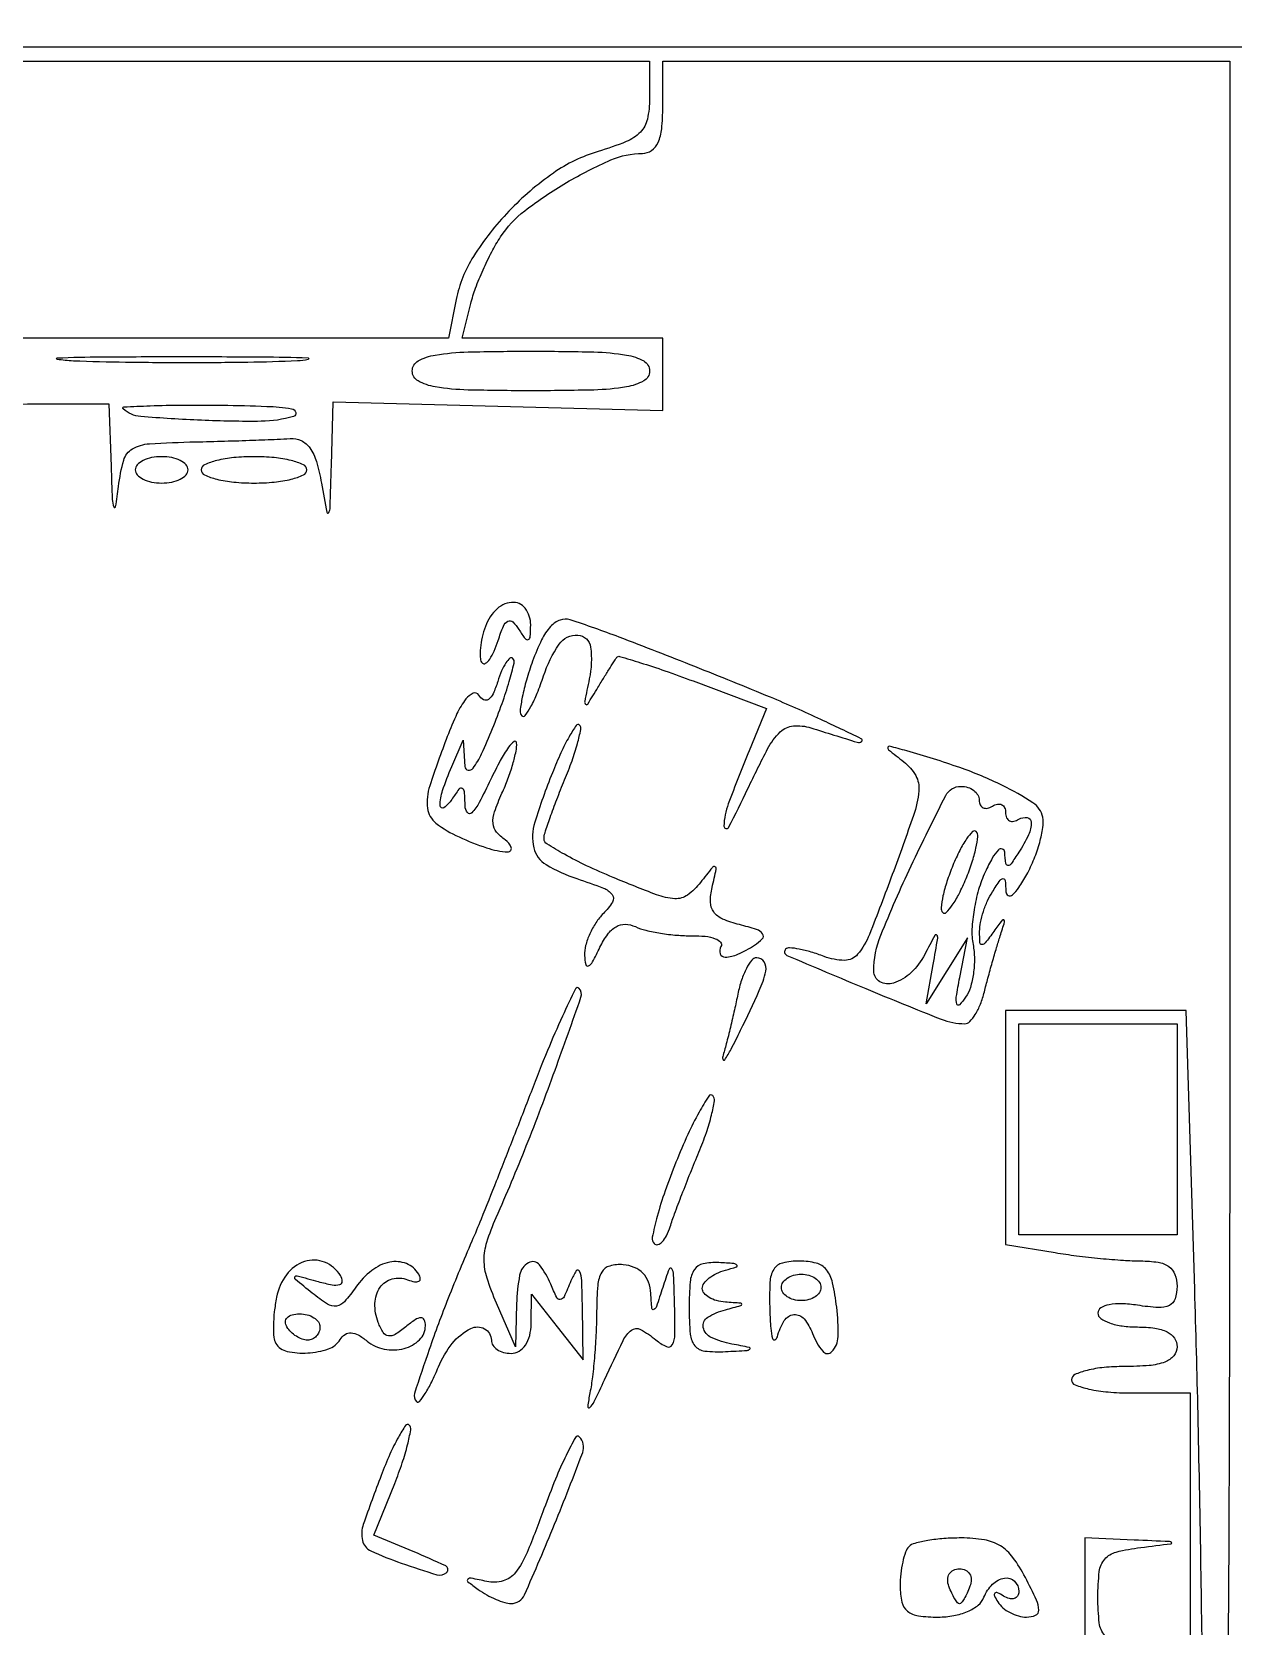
# Model space of a CAD drawing. Extents: x 23 to 255, y 40 to 184.
# Drawn here: x 177.08 to 184.79, y 165.5 to 175.73 of the extents above; entities that cross this region are included whole.
import ezdxf

# ---------------------------------------------------------------- set-up
doc = ezdxf.new("R2010")
doc.units = 0
doc.header["$MEASUREMENT"] = 0

msp = doc.modelspace()

# ---------------------------------------------------------------- linework, layer by layer
for points in [[(207.919475, 175.632891, 0.000007), (191.762556, 175.634099, 0.00002), (173.0434, 175.634494, 0.000013), (151.49745, 175.633531), (95.9364, 175.6296)], [(138.5325, 175.545), (181.044, 175.545), (181.044, 175.304591, -0.053659), (181.029795, 175.172608, -0.140335), (180.985057, 175.089391, -0.104592), (180.893699, 175.02819, -0.022684), (180.713446, 174.965146, 0.07979), (180.42662, 174.826473, 0.049323), (180.141537, 174.582353, 0.049802), (179.91423, 174.292212, 0.092171), (179.803224, 174.015268), (179.75385, 173.7684), (175.999725, 173.7684)], [(176.877625, 173.339764, -0.01212), (177.1101, 173.3454), (177.5754, 173.3454), (177.588939, 172.94355, 0.002289), (177.596984, 172.733367, 0.079275), (177.606837, 172.685023, 0.771397), (177.618379, 172.686211, 0.007658), (177.636599, 172.81665, -0.037023), (177.670176, 172.98446, -0.196285), (177.726398, 173.057031, -0.116164), (177.834706, 173.089674, -0.009613), (178.13066, 173.102175, 0.001407), (178.317605, 173.107, 0.001539), (178.498982, 173.11275, 0.001438), (178.654118, 173.118593, 0.007696), (178.73865, 173.123325, -0.130867), (178.809299, 173.109815, -0.12812), (178.864537, 173.062904, -0.081572), (178.906708, 172.975404, -0.02787), (178.939013, 172.8378, 0.002749), (178.973254, 172.650025, 0.699949), (178.985112, 172.648068, 0.120947), (178.994574, 172.681961, 0.001067), (179.002463, 172.95045), (179.0136, 173.359199), (180.071218, 173.33115), (181.128836, 173.3031), (181.128718, 173.53575), (181.1286, 173.7684), (180.484929, 173.7684), (179.841257, 173.7684), (179.896552, 173.988712, -0.027996), (179.927492, 174.088068, -0.015642), (179.975554, 174.205278, -0.015567), (180.031724, 174.321098, -0.024343), (180.087846, 174.416585, -0.083813), (180.243499, 174.584583, -0.031021), (180.511659, 174.765793, -0.030403), (180.795706, 174.9106, -0.10303), (180.99833, 174.9528, 0.156045), (181.057121, 174.971606, 0.135098), (181.098145, 175.022023, 0.078624), (181.121674, 175.111356, 0.02516), (181.1286, 175.2489), (181.1286, 175.545), (182.9475, 175.545), (184.7664, 175.545), (184.7664, 169.1577, -0.000879), (184.761479, 166.358436, -0.002432), (184.74497, 164.388375, -0.000332)], [(184.593245, 165.044341, 0.001434), (184.580822, 165.943461, 0.001426), (184.562815, 166.865215, 0.002187), (184.541447, 167.663559), (184.485693, 169.4538), (183.906947, 169.4538), (183.3282, 169.4538), (183.3282, 168.703469), (183.3282, 167.953139), (183.64545, 167.9007, 0.009644), (183.783926, 167.880547, 0.007121), (183.937849, 167.863392, 0.007202), (184.083821, 167.851345, 0.015987), (184.19535, 167.847331, -0.037195), (184.306723, 167.838586, -0.11493), (184.376321, 167.810661, -0.15448), (184.41466, 167.760628, -0.087043), (184.428, 167.68458, -0.07612), (184.415708, 167.604306, -0.207762), (184.378906, 167.5618, -0.128299), (184.308138, 167.54802, -0.023359), (184.1742, 167.56276, 0.029917), (184.073049, 167.572551, 0.05756), (183.991973, 167.566189, 0.087464), (183.938838, 167.545716, 0.262953), (183.9204, 167.51308, 0.245981), (183.938423, 167.478661, 0.066691), (183.994954, 167.449743, 0.0514), (184.076984, 167.429935, 0.033571), (184.1742, 167.4234, -0.033607), (184.286048, 167.415874, -0.082504), (184.36455, 167.391675, -0.12651), (184.410903, 167.351402, -0.152103), (184.428, 167.2965, -0.176579), (184.40688, 167.238562, -0.128937), (184.35045, 167.198681, -0.069535), (184.24934, 167.176079, -0.020272), (184.0896, 167.1696, 0.023598), (183.959913, 167.163476, 0.037669), (183.850605, 167.144749, 0.04382), (183.772439, 167.117751, 0.295869), (183.7512, 167.085, 0.31052), (183.773791, 167.052132, 0.036969), (183.863031, 167.025251, 0.033738), (183.985986, 167.006515, 0.020945), (184.1319, 167.0004), (184.5126, 167.0004), (184.5126, 164.8854)]]:
    msp.add_lwpolyline(points, format="xyb")
for points in [[(181.044, 173.5569, -0.273642), (181.006125, 173.492877, -0.084509), (180.89595, 173.454675, -0.035355), (180.686186, 173.4348, -0.005946), (180.2826, 173.43, -0.005946), (179.879014, 173.4348, -0.035355), (179.66925, 173.454675, -0.084509), (179.559075, 173.492877, -0.273642), (179.5212, 173.5569, -0.273642), (179.559075, 173.620923, -0.084509), (179.66925, 173.659125, -0.035355), (179.879014, 173.679, -0.005946), (180.2826, 173.6838, -0.005946), (180.686186, 173.679, -0.035355), (180.89595, 173.659125, -0.084509), (181.006125, 173.620923, -0.273642)], [(178.785104, 173.620926, -0.006561), (178.465798, 173.612034, -0.003649), (178.076442, 173.609145, -0.003639), (177.682278, 173.611965, -0.005878), (177.346904, 173.620749, -0.030672), (177.243061, 173.631091, -0.903981), (177.24364, 173.640758, -0.008594), (177.525309, 173.647455, -0.001615), (178.0407, 173.649183, -0.001661), (178.556839, 173.647532, -0.007856), (178.852626, 173.640956, -0.862966), (178.853695, 173.631177, -0.053751)], [(178.7598, 173.265282, -0.070374), (178.55209, 173.233871, -0.013381), (178.168716, 173.240463, -0.009065), (177.779298, 173.264669, -0.165959), (177.66705, 173.313339, -0.666213), (177.671555, 173.325969, -0.003892), (177.838894, 173.333505, -0.008021), (178.047107, 173.337915, -0.004432), (178.30155, 173.336967, -0.005941), (178.587843, 173.329959, -0.029714), (178.747566, 173.314616, -0.293272), (178.774023, 173.291143, -0.409514)], [(177.7446, 172.9224, 0.191087), (177.757415, 172.890093, 0.088204), (177.794303, 172.862651, 0.068025), (177.849046, 172.844034, 0.048028), (177.9138, 172.8378, 0.048028), (177.978554, 172.844034, 0.068025), (178.033298, 172.862651, 0.088204), (178.070185, 172.890093, 0.191087), (178.083, 172.9224, 0.191087), (178.070185, 172.954707, 0.088204), (178.033298, 172.982149, 0.068025), (177.978554, 173.000766, 0.048028), (177.9138, 173.007, 0.048028), (177.849046, 173.000766, 0.068025), (177.794303, 172.982149, 0.088204), (177.757415, 172.954707, 0.191087)], [(178.1676, 172.9224, 0.295869), (178.188839, 172.889649, 0.04382), (178.267005, 172.862651, 0.037669), (178.376313, 172.843924, 0.023598), (178.506, 172.8378, 0.023598), (178.635687, 172.843924, 0.037669), (178.744995, 172.862651, 0.04382), (178.823161, 172.889649, 0.295869), (178.8444, 172.9224, 0.295869), (178.823161, 172.955151, 0.04382), (178.744995, 172.982149, 0.037669), (178.635687, 173.000876, 0.023598), (178.506, 173.007, 0.023598), (178.376313, 173.000876, 0.037669), (178.267005, 172.982149, 0.04382), (178.188839, 172.955151, 0.295869)], [(179.984476, 171.900825, 0.02682), (179.966243, 171.830502, 0.034647), (179.957546, 171.764399, 0.03711), (179.958228, 171.710464, 0.17644), (179.971051, 171.682949, 0.365966), (179.99175, 171.681212, 0.085217), (180.018337, 171.707933, 0.050643), (180.046869, 171.758747, 0.025783), (180.072624, 171.827403, -0.020356), (180.106063, 171.919569, -0.17671), (180.134957, 171.951305, -0.326512), (180.166196, 171.946624, -0.056625), (180.205953, 171.897228, 0.018069), (180.245528, 171.83947, 0.3441), (180.265268, 171.833983, 0.28534), (180.27841, 171.852267, 0.014638), (180.281305, 171.92835, 0.168007), (180.2457, 172.034313, 0.256994), (180.158928, 172.072092, 0.183894), (180.054719, 172.020955, 0.111344)], [(180.29362, 171.69432, 0.015239), (180.254059, 171.573526, 0.022358), (180.227349, 171.464998, 0.018969), (180.213234, 171.376788, 0.23049), (180.224102, 171.345298, 0.456849), (180.246129, 171.346879, 0.035447), (180.282317, 171.403189, 0.029548), (180.323216, 171.489783, 0.01585), (180.363814, 171.60084, -0.068767), (180.463131, 171.803284, -0.267208), (180.583816, 171.862353, -0.359021), (180.665738, 171.785046, -0.083224), (180.657358, 171.58113, 0.002425), (180.627822, 171.437116, 0.252585), (180.633556, 171.418406, 0.479949), (180.647161, 171.419996, 0.003791), (180.712737, 171.5265, -0.001638), (180.753328, 171.593067, -0.002201), (180.790561, 171.653084, -0.001509), (180.822163, 171.70319, -0.023415), (180.833852, 171.719825, -0.309254), (180.851887, 171.725634, -0.003211), (180.985265, 171.685153, -0.0088), (181.141322, 171.633664, -0.005434), (181.323045, 171.567915), (181.793541, 171.39188), (181.682705, 171.12079, 0.007387), (181.54912, 170.779762, 0.082101), (181.520925, 170.636811, 0.792043), (181.550488, 170.628885, 0.013817), (181.675175, 170.877184, -0.010938), (181.801578, 171.132555, -0.080224), (181.88289, 171.241401, -0.172158), (181.966532, 171.27957, -0.097979), (182.078357, 171.267424, 0.001155), (182.375959, 171.174967, 0.249001), (182.404407, 171.180414, 0.5526), (182.402395, 171.197655, 0.001472), (182.1438, 171.320047, 0.011479), (181.820105, 171.463111, 0.003703), (181.334196, 171.660462, 0.003628), (180.848588, 171.849445, 0.012946), (180.534037, 171.960003, 0.169143), (180.469537, 171.958518, 0.119856), (180.409142, 171.917491, 0.071796), (180.351253, 171.831437, 0.025468)], [(180.069576, 171.563997, -0.028533), (180.039811, 171.48596, -0.133565), (180.009601, 171.449131, -0.294002), (179.97905, 171.447714, -0.123545), (179.948226, 171.477686, 0.372424), (179.911922, 171.489083, 0.128951), (179.865142, 171.452377, 0.053063), (179.808371, 171.358305, 0.018037), (179.745975, 171.211085, 0.011772), (179.633776, 170.895177, 0.108965), (179.619288, 170.751722, 0.201747), (179.673078, 170.656582, 0.057701), (179.821281, 170.56718, 0.02633), (179.997943, 170.497665, 0.065226), (180.134222, 170.471179, 0.523642), (180.156202, 170.499053, 0.179296), (180.11821, 170.548837, -0.079438), (180.061517, 170.598828, -0.155978), (180.039431, 170.654104, -0.101809), (180.049344, 170.728622, -0.023093), (180.09706, 170.847622, 0.017837), (180.135194, 170.939905, 0.018248), (180.166337, 171.033979, 0.018339), (180.187325, 171.117381, 0.069373), (180.191152, 171.170931, 0.590267), (180.174205, 171.17885, 0.081922), (180.139276, 171.1434, 0.030754), (180.086246, 171.057491, 0.012389), (180.02417, 170.9343, -0.011102), (179.951371, 170.788897, -0.070699), (179.903019, 170.72224, -0.451984), (179.875595, 170.723528, -0.164998), (179.860523, 170.7651, 0.011839), (179.85643, 170.857132, 0.26692), (179.842192, 170.878407, 0.361945), (179.820785, 170.873276, 0.016821), (179.775, 170.8074, -0.095694), (179.724843, 170.755106, -0.608383), (179.700045, 170.767943, -0.081911), (179.716132, 170.865482, -0.019739), (179.775, 171.0189), (179.847708, 171.1881), (179.858267, 171.0189, 0.348031), (179.879374, 170.995417, 0.284478), (179.911652, 171.008517, 0.04926), (179.966142, 171.100981, 0.012168), (180.036375, 171.262688, 0.010263), (180.097874, 171.423684, 0.015855), (180.14368, 171.565388, 0.010206), (180.174937, 171.682633, 0.262149), (180.166386, 171.713214, 0.393916), (180.147663, 171.713867, 0.07003), (180.122464, 171.684866, 0.044268), (180.094992, 171.632992, 0.022814)], [(180.42009, 170.978398, 0.019269), (180.307141, 170.661193, 0.133956), (180.301067, 170.498065, 0.204243), (180.380048, 170.390206, 0.05431), (180.57831, 170.299929, -0.012063), (180.747763, 170.239434, -0.140176), (180.803434, 170.197501, -0.309737), (180.805656, 170.149205, -0.057722), (180.74751, 170.075825, 0.050799), (180.699516, 170.016943, 0.039939), (180.659844, 169.944762, 0.041175), (180.633676, 169.87088, 0.074738), (180.626726, 169.807307, 0.041749), (180.63406, 169.748339, 0.497187), (180.651921, 169.739913, 0.150147), (180.678533, 169.766242, 0.010959), (180.725812, 169.859142, -0.043461), (180.775711, 169.943202, -0.105116), (180.828852, 169.991603, -0.138207), (180.887332, 170.006823, -0.102603), (180.952736, 169.991885, 0.047943), (181.020009, 169.968599, 0.019769), (181.114645, 169.949624, 0.019343), (181.218484, 169.937138, 0.023549), (181.316358, 169.933819, -0.029781), (181.401518, 169.929869, -0.063045), (181.465705, 169.914717, -0.122111), (181.499356, 169.891657, -0.331552), (181.501715, 169.864527, 0.225299), (181.496597, 169.818344, 0.329749), (181.528982, 169.796144, 0.097419), (181.610649, 169.815295, 0.034894), (181.716388, 169.872283, 0.060473), (181.767063, 169.913673, 0.363047), (181.769227, 169.945151, 0.159389), (181.730609, 169.973118, 0.016194), (181.620321, 170.004628, -0.039134), (181.512866, 170.040731, -0.134387), (181.455673, 170.085999, -0.157484), (181.43453, 170.14944, -0.060151), (181.444956, 170.243091, 0.004067), (181.471802, 170.361534, 0.359251), (181.464072, 170.376565, 0.337179), (181.447117, 170.372337, 0.003856), (181.370393, 170.275143, -0.070565), (181.287231, 170.194604, -0.173272), (181.206731, 170.17099, -0.077061), (181.088654, 170.196356, -0.007109), (180.809921, 170.307572, -0.011349), (180.640254, 170.382642, -0.017401), (180.497249, 170.456016, -0.012076), (180.385205, 170.522118, -0.258977), (180.3672, 170.554548, -0.077355), (180.37335, 170.594062, -0.00659), (180.405933, 170.691734, -0.008599), (180.448557, 170.807652, -0.006555), (180.499056, 170.933112, 0.013118), (180.546926, 171.056699, 0.019846), (180.581409, 171.166758, 0.01526), (180.602812, 171.25678, 0.252229), (180.594246, 171.285354, 0.471391), (180.573257, 171.283341, 0.019533), (180.527963, 171.21031, 0.021752), (180.475453, 171.107594, 0.012119)], [(182.674999, 171.049967, -0.100279), (182.751336, 170.961187, -0.154084), (182.771762, 170.862713, -0.057968), (182.737185, 170.70591, -0.005207), (182.601478, 170.326217, -0.005738), (182.454583, 169.941974, -0.079434), (182.378957, 169.814416, -0.22684), (182.294451, 169.775561, -0.087259), (182.164296, 169.80049, 0.018081), (182.080148, 169.829046, 0.025981), (182.003701, 169.847678, 0.024196), (181.941772, 169.856324, 0.2225), (181.916922, 169.847322, 0.531412), (181.924624, 169.807604, 0.002022), (182.431003, 169.594518, 0.00438), (182.915464, 169.39792, 0.094465), (183.066119, 169.3692, 0.205316), (183.098287, 169.38299, 0.052035), (183.133775, 169.429019, 0.044399), (183.166738, 169.49487, 0.032374), (183.191768, 169.572841, -0.004394), (183.21503, 169.66219, -0.003077), (183.242741, 169.76246, -0.003104), (183.270478, 169.8582, -0.006465), (183.29352, 169.932391, 0.003969), (183.321798, 170.021861, 0.322835), (183.317376, 170.034926, 0.407753), (183.305438, 170.033068, 0.004603), (183.252876, 169.9614, -0.008031), (183.197523, 169.887001, -0.232847), (183.176805, 169.8768, -0.396503), (183.163793, 169.889044, -0.015212), (183.161591, 169.9614, -0.050718), (183.167465, 170.019161, -0.027466), (183.185681, 170.0883, -0.027073), (183.212192, 170.157333, -0.038252), (183.2436, 170.2152, -0.008058), (183.293482, 170.289725, -0.245997), (183.312721, 170.2998, -0.387573), (183.325597, 170.288055, -0.013731), (183.330292, 170.2152, 0.275573), (183.345144, 170.192266, 0.295826), (183.371426, 170.195353, 0.073741), (183.413744, 170.242506, 0.021856), (183.463749, 170.325836, 0.028291), (183.511088, 170.426335, 0.02804), (183.546938, 170.531831, 0.029209), (183.567617, 170.627389, 0.088963), (183.566112, 170.693531, 0.199981), (183.503257, 170.786408, 0.031696), (183.307949, 170.897641, 0.028923), (183.03488, 171.01197, 0.016507), (182.6937, 171.119633, 0.003636), (182.583504, 171.149584, 0.413002), (182.571651, 171.142715, 0.298684), (182.576753, 171.127228, 0.002832)], [(183.159, 170.802407, 0.108972), (183.165623, 170.772379, 0.182303), (183.183851, 170.754491, 0.161196), (183.211274, 170.751859, 0.082592), (183.2436, 170.7651, -0.088621), (183.275901, 170.777881, -0.167455), (183.303349, 170.774242, -0.177706), (183.32165, 170.754809, -0.101261), (183.3282, 170.7228, 0.101261), (183.33475, 170.690791, 0.177706), (183.353051, 170.671358, 0.167455), (183.380499, 170.667719, 0.088621), (183.4128, 170.6805, -0.175918), (183.467027, 170.691792, -0.372932), (183.493102, 170.661694, -0.110887), (183.474894, 170.580601, -0.03301), (183.4128, 170.469, -0.008672), (183.362995, 170.394789, -0.245346), (183.343098, 170.3844, -0.378615), (183.329437, 170.396476, -0.014698), (183.322624, 170.469, 0.295024), (183.307385, 170.489552, 0.295807), (183.282426, 170.484069, 0.067043), (183.243027, 170.431752, 0.01974), (183.197248, 170.3421, 0.037963), (183.155254, 170.229426, 0.028764), (183.126022, 170.100726, 0.029421), (183.112627, 169.976033, 0.058078), (183.119369, 169.8768, -0.044273), (183.128007, 169.786505, -0.036739), (183.121584, 169.690151, -0.038194), (183.102252, 169.602193, -0.077249), (183.07168, 169.5384, -0.043586), (183.032579, 169.490851, -0.572636), (183.014755, 169.4953, -0.112382), (183.011947, 169.540363, -0.00794), (183.034357, 169.6653), (183.084054, 169.9191), (182.951639, 169.7076), (182.819224, 169.4961), (182.863971, 169.7499, 0.001824), (182.892805, 169.917008, 0.222896), (182.88717, 169.937257, 0.526347), (182.874331, 169.935862, 0.003194), (182.80943, 169.81335, -0.082678), (182.721591, 169.696781, -0.111717), (182.608588, 169.62942, -0.21178), (182.521856, 169.638329, -0.26898), (182.4822, 169.70671, -0.096836), (182.527209, 169.93693, -0.013619), (182.722554, 170.382264, -0.008201), (182.944032, 170.832664, -0.281442), (183.041096, 170.892, -0.074389), (183.086146, 170.88526, -0.088426), (183.124366, 170.865682, -0.100649), (183.149915, 170.836574, -0.130675)], [(182.9898, 170.3844, 0.018414), (182.951744, 170.282017, 0.02663), (182.926392, 170.188896, 0.025057), (182.914027, 170.113455, 0.228284), (182.924725, 170.082875, 0.416108), (182.947899, 170.08295, 0.043769), (182.986141, 170.129148, 0.034223), (183.030187, 170.203374, 0.01861), (183.0744, 170.2998, 0.018414), (183.112456, 170.402183, 0.02663), (183.137808, 170.495304, 0.025057), (183.150173, 170.570745, 0.228284), (183.139475, 170.601325, 0.416108), (183.116301, 170.60125, 0.043769), (183.078059, 170.555052, 0.034223), (183.034013, 170.480826, 0.01861)], [(181.6104, 169.55955, -0.005514), (181.588762, 169.458111, -0.003988), (181.562503, 169.345538, -0.004029), (181.535837, 169.238974, -0.008753), (181.513277, 169.1577, 0.20132), (181.515424, 169.138093, 0.559181), (181.526275, 169.137607, 0.028986), (181.567171, 169.206177, 0.006615), (181.627978, 169.3269, 0.006605), (181.747964, 169.581662, 0.052118), (181.78933, 169.705324, 0.195796), (181.7791, 169.765628, 0.259623), (181.731375, 169.7922, 0.228731), (181.699722, 169.77692, 0.047995), (181.665303, 169.723859, 0.041352), (181.633785, 169.648653, 0.028774)], [(180.283273, 168.930788, -0.001402), (180.171897, 168.642769, -0.00146), (180.060393, 168.359255, -0.001403), (179.962576, 168.114662, -0.006395), (179.903469, 167.9733, 0.007825), (179.751828, 167.607692, 0.011311), (179.63026, 167.279653, 0.00511), (179.535967, 166.997064, 0.281402), (179.548572, 166.944828, 0.443577), (179.567965, 166.94579, 0.030363), (179.604116, 166.995846, 0.027745), (179.646055, 167.070945, 0.015284), (179.689276, 167.166887, -0.070606), (179.778434, 167.31778, -0.107269), (179.896207, 167.413491, -0.24701), (179.985317, 167.412099, -0.274297), (180.0288, 167.3388, 0.148195), (180.038577, 167.306537, 0.098894), (180.066077, 167.279051, 0.082425), (180.107186, 167.260519, 0.064853), (180.1557, 167.2542, 0.136164), (180.206394, 167.268266, 0.109094), (180.247667, 167.307389, 0.088213), (180.274797, 167.36833, 0.058314), (180.284481, 167.44455), (180.286362, 167.6349), (180.4518, 167.4234), (180.617238, 167.2119), (180.613173, 167.5503, 0.00663), (180.608847, 167.721451, 0.093259), (180.595223, 167.78111, 0.593452), (180.57339, 167.783061, 0.049697), (180.539534, 167.7195, -0.010356), (180.495266, 167.617878, -0.249487), (180.471385, 167.599713, -0.332057), (180.447996, 167.611888, -0.015532), (180.409529, 167.69835, 0.069805), (180.337498, 167.822159, 0.373777), (180.26678, 167.835693, 0.218408), (180.210488, 167.755905, 0.039839), (180.191099, 167.57145), (180.184198, 167.2965), (180.062233, 167.575672, -0.025363), (180.001138, 167.73741, -0.076737), (179.982749, 167.85336, -0.078218), (180.000343, 167.968214, -0.027053), (180.059972, 168.125572, 0.0093), (180.25301, 168.585081, 0.008203), (180.437413, 169.070998, 0.00225), (180.603966, 169.539153, 0.288285), (180.590838, 169.596762, 0.515593), (180.568437, 169.592992, 0.004843), (180.484934, 169.416689, 0.010548), (180.389475, 169.197985, 0.006068)], [(181.2132, 168.4809, 0.012302), (181.143605, 168.296539, 0.018693), (181.09317, 168.132898, 0.01376), (181.061173, 167.998704, 0.253199), (181.073249, 167.958151, 0.273444), (181.096998, 167.952047, 0.133604), (181.124645, 167.968919, 0.074667), (181.152669, 168.00917, 0.037073), (181.176081, 168.066941, -0.010953), (181.204648, 168.149585, -0.003332), (181.251486, 168.273499, -0.003334), (181.30583, 168.411675, -0.003632), (181.36051, 168.545212, 0.015782), (181.408225, 168.670325, 0.02336), (181.441351, 168.782945, 0.020205), (181.459803, 168.874462, 0.240468), (181.448997, 168.907803, 0.480229), (181.42314, 168.904947, 0.015183), (181.361385, 168.800747, 0.019064), (181.289769, 168.658538, 0.01071)], [(178.650543, 167.614232, 0.019713), (178.636452, 167.520659, 0.023403), (178.630805, 167.431483, 0.023114), (178.633024, 167.35698, 0.119965), (178.645674, 167.318132, 0.20362), (178.718286, 167.266788, 0.068527), (178.850362, 167.256613, 0.06751), (178.983094, 167.282797, 0.173623), (179.058439, 167.342908, -0.10874), (179.090299, 167.375751, -0.161016), (179.128701, 167.386159, -0.116515), (179.175229, 167.372447, -0.043562), (179.231554, 167.333443, 0.126179), (179.341905, 167.281264, 0.111944), (179.469124, 167.285375, 0.130891), (179.568189, 167.341513, 0.201391), (179.6058, 167.431104, 0.100157), (179.59805, 167.469406, 0.316482), (179.577032, 167.482538, 0.138025), (179.540426, 167.470046, 0.022392), (179.479901, 167.424231, -0.033143), (179.412265, 167.375282, -0.18113), (179.368791, 167.366386, -0.216594), (179.334899, 167.388744, -0.048699), (179.303204, 167.452121, -0.09752), (179.281867, 167.574961, -0.146107), (179.315122, 167.677852, -0.180821), (179.39242, 167.731907, -0.155969), (179.491851, 167.726237, 0.041869), (179.536369, 167.713304, 0.170102), (179.563903, 167.717126, 0.316285), (179.572977, 167.734421, 0.10643), (179.562901, 167.762769, 0.159916), (179.483376, 167.829762, 0.148201), (179.376914, 167.839227, 0.11448), (179.261262, 167.785687, 0.074703), (179.159493, 167.678643, -0.027512), (179.086326, 167.585532, -0.180687), (179.034914, 167.557961, -0.177778), (178.977537, 167.57062, -0.026472), (178.879746, 167.640724, -0.002953), (178.771659, 167.728272, -0.355262), (178.768328, 167.744589, -0.350475), (178.783676, 167.751356, -0.002921), (178.918444, 167.714817, 0.020335), (179.007182, 167.694045, 0.112567), (179.055858, 167.695745, 0.340017), (179.071798, 167.716446, 0.139456), (179.061502, 167.752736, 0.160099), (178.958933, 167.839079, 0.178688), (178.830225, 167.842758, 0.151872), (178.714462, 167.75897, 0.113979)], [(181.815214, 167.52915, 0.01183), (181.821424, 167.415489, 0.050275), (181.83351, 167.348582, 0.459031), (181.84842, 167.341727, 0.225051), (181.863717, 167.35995, -0.073329), (181.907975, 167.464046, -0.236548), (181.969944, 167.502711, -0.25013), (182.03519, 167.475362, -0.079483), (182.089794, 167.3811, 0.076441), (182.154729, 167.267422, 0.46149), (182.214189, 167.265371, 0.18049), (182.252954, 167.361474, 0.035638), (182.244457, 167.5503, 0.025154), (182.218019, 167.707598, 0.114949), (182.17833, 167.79067, 0.161173), (182.113706, 167.832696, 0.064339), (182.007644, 167.8464, 0.056735), (181.89737, 167.833847, 0.202416), (181.841027, 167.793099, 0.127002), (181.816028, 167.710106, 0.017714)], [(180.704445, 167.523892, -0.011158), (180.700933, 167.388962, -0.008496), (180.691281, 167.24142, -0.008601), (180.677496, 167.103355, -0.019869), (180.661255, 167.0004, 0.019583), (180.647436, 166.913118, 0.692133), (180.660427, 166.90639, 0.097188), (180.688943, 166.944373, 0.004919), (180.755212, 167.085, -0.005832), (180.874434, 167.336804, -0.114672), (180.92812, 167.402892, -0.299055), (180.985827, 167.407464, -0.047687), (181.084256, 167.340497, 0.065249), (181.152809, 167.297286, 0.394462), (181.189226, 167.309328, 0.123059), (181.206214, 167.374466, 0.008991), (181.204767, 167.561091, 0.002961), (181.198501, 167.758964, 0.13659), (181.186275, 167.797252, 0.616944), (181.169023, 167.795253, 0.009984), (181.1286, 167.6772, -0.004056), (181.08822, 167.554548, -0.194866), (181.071614, 167.535269, -0.533711), (181.05883, 167.542347, -0.00893), (181.052433, 167.638047, 0.076946), (181.037445, 167.711053, 0.102549), (181.001549, 167.768251, 0.103521), (180.946176, 167.806105, 0.079708), (180.8748, 167.823139, 0.087095), (180.788154, 167.814571, 0.197757), (180.737208, 167.774803, 0.109927), (180.711405, 167.690958, 0.01897)], [(181.2978, 167.5503, 0.020033), (181.304721, 167.377629, 0.152468), (181.334745, 167.30305, 0.198499), (181.397695, 167.269185, 0.037802), (181.53045, 167.265721, 0.002047), (181.670153, 167.273213, 0.200802), (181.687605, 167.281729, 0.574721), (181.68431, 167.291579, 0.00362), (181.57275, 167.313905, -0.058174), (181.439229, 167.35616, -0.244305), (181.388693, 167.420097, -0.309611), (181.417127, 167.485363, -0.076101), (181.53045, 167.534283, 0.001923), (181.629955, 167.560696, 0.339035), (181.6362, 167.568847, 0.392517), (181.629765, 167.575781, 0.002113), (181.53045, 167.582786, -0.05048), (181.473805, 167.592339, -0.067451), (181.42589, 167.612746, -0.084381), (181.393546, 167.640305, -0.175966), (181.3824, 167.670997, -0.159836), (181.393176, 167.703845, -0.067019), (181.42589, 167.73773, -0.05682), (181.473808, 167.76748, -0.046657), (181.53045, 167.788083, 0.01159), (181.60137, 167.808384, 0.541772), (181.604795, 167.820483, 0.197309), (181.584788, 167.830495, 0.005718), (181.48815, 167.836586, 0.063402), (181.387213, 167.828989, 0.198098), (181.331845, 167.791685, 0.126755), (181.304514, 167.713074, 0.020614)], [(182.1438, 167.6772, -0.148195), (182.134023, 167.644937, -0.098894), (182.106523, 167.617451, -0.082425), (182.065414, 167.598919, -0.064853), (182.0169, 167.5926, -0.064853), (181.968386, 167.598919, -0.082425), (181.927277, 167.617451, -0.098894), (181.899777, 167.644937, -0.148195), (181.89, 167.6772, -0.148195), (181.899777, 167.709463, -0.098894), (181.927277, 167.736949, -0.082425), (181.968386, 167.755481, -0.064853), (182.0169, 167.7618, -0.064853), (182.065414, 167.755481, -0.082425), (182.106523, 167.736949, -0.098894), (182.134023, 167.709463, -0.148195)], [(178.929, 167.4234, -0.092995), (178.922941, 167.391105, -0.096318), (178.905615, 167.363651, -0.099231), (178.879767, 167.345277, -0.105429), (178.849393, 167.3388, -0.089642), (178.815081, 167.345001, -0.053229), (178.777811, 167.363651, -0.051032), (178.743405, 167.391039, -0.06081), (178.7175, 167.4234, -0.139169), (178.708368, 167.455518, -0.191142), (178.719317, 167.483149, -0.138808), (178.750439, 167.501802, -0.066118), (178.797107, 167.508, -0.062283), (178.847538, 167.501694, -0.080552), (178.890256, 167.483149, -0.097988), (178.918846, 167.455665, -0.153634)], [(179.321914, 166.470708, 0.007417), (179.207454, 166.15712, 0.140841), (179.201743, 166.053949, 0.232668), (179.256197, 165.98685, 0.02411), (179.450319, 165.908495, 0.01097), (179.679803, 165.8341, 0.269161), (179.742422, 165.849047, 0.526364), (179.735873, 165.890044, 0.012667), (179.528023, 165.982374), (179.275621, 166.086922), (179.409001, 166.420271, 0.013771), (179.457159, 166.550954, 0.020646), (179.491251, 166.667647, 0.016415), (179.511562, 166.762878, 0.245433), (179.501704, 166.794296, 0.471476), (179.47881, 166.792097, 0.021697), (179.432112, 166.716021, 0.022911), (179.378187, 166.607543, 0.012677)], [(180.366585, 166.255939, -0.010295), (180.257868, 165.97583, -0.069337), (180.182818, 165.847524, -0.157168), (180.103653, 165.794371, -0.124018), (179.999938, 165.790976, 0.00651), (179.899891, 165.811363, 0.236381), (179.877942, 165.805141, 0.463109), (179.878531, 165.789263, 0.011516), (179.9442, 165.740034, 0.027903), (179.998998, 165.705337, 0.025896), (180.058674, 165.676002, 0.026816), (180.114486, 165.655535, 0.074446), (180.1557, 165.649337, 0.296777), (180.241483, 165.705094, 0.007272), (180.434796, 166.15865, 0.007294), (180.614784, 166.617561, 0.294219), (180.593007, 166.718193, 0.499007), (180.568826, 166.714777, 0.012328), (180.509001, 166.599901, 0.016946), (180.440204, 166.446497, 0.009515)], [(182.7078, 166.0134, 0.11238), (182.686018, 165.978779, 0.029781), (182.667968, 165.915581, 0.028659), (182.655551, 165.839305, 0.026022), (182.6514, 165.7596, 0.055569), (182.662689, 165.658341, 0.169092), (182.698773, 165.600408, 0.137931), (182.768536, 165.570535, 0.032624), (182.896149, 165.5622, 0.045886), (182.995587, 165.571345, 0.056246), (183.084779, 165.598524, 0.065461), (183.15301, 165.639322, 0.134491), (183.189594, 165.6891, -0.106083), (183.244232, 165.7729, -0.155236), (183.322013, 165.812766, -0.241709), (183.385297, 165.792584, -0.199528), (183.4128, 165.726407, -0.132745), (183.404919, 165.697244, -0.19028), (183.384109, 165.680864, -0.143226), (183.352513, 165.680667, -0.068937), (183.315129, 165.697179, 0.029004), (183.276327, 165.718154, 0.315645), (183.259757, 165.715243, 0.315645), (183.256846, 165.698673, 0.029004), (183.277821, 165.659871, 0.07937), (183.310076, 165.622495, 0.053401), (183.356902, 165.590891, 0.052599), (183.410327, 165.569435, 0.069311), (183.462265, 165.5622, 0.101339), (183.520798, 165.574186, 0.30798), (183.541595, 165.606683, 0.102585), (183.526279, 165.671314, 0.010029), (183.4551, 165.816, 0.038681), (183.375324, 165.944793, 0.096744), (183.294435, 166.019547, 0.098103), (183.19209, 166.057783, 0.040513), (183.044027, 166.0698, 0.018567), (182.932756, 166.065667, 0.022989), (182.829832, 166.053232, 0.022197), (182.746089, 166.035332, 0.13339)], [(183.8358, 165.6891), (183.8358, 165.3084), (184.15305, 165.321939, 0.000452), (184.379495, 165.331808, 0.202828), (184.392846, 165.33817, 0.602997), (184.390226, 165.345145, 0.000683), (184.19535, 165.369599, -0.02962), (184.038262, 165.398621, -0.155815), (183.964456, 165.44398, -0.151337), (183.929447, 165.524484, -0.027458), (183.9204, 165.6891, -0.027458), (183.929447, 165.853716, -0.151337), (183.964456, 165.93422, -0.155815), (184.038262, 165.979579, -0.02962), (184.19535, 166.008601, 0.000683), (184.390226, 166.033055, 0.602997), (184.392846, 166.04003, 0.202828), (184.379495, 166.046392, 0.000452), (184.15305, 166.056261), (183.8358, 166.0698)], [(183.099583, 165.7596, -0.017491), (183.081241, 165.716384, -0.025698), (183.061905, 165.679935, -0.023571), (183.043848, 165.652748, -0.238735), (183.0321, 165.6468, -0.238735), (183.020352, 165.652748, -0.023571), (183.002295, 165.679935, -0.025698), (182.982959, 165.716384, -0.017491), (182.964617, 165.7596, -0.090826), (182.956549, 165.80265, -0.136649), (182.966585, 165.839265, -0.147408), (182.993284, 165.863593, -0.112027), (183.0321, 165.8724, -0.112027), (183.070916, 165.863593, -0.147408), (183.097615, 165.839265, -0.136649), (183.107651, 165.80265, -0.090826)]]:
    msp.add_lwpolyline(points, format="xyb", close=True)
msp.add_lwpolyline([(184.428, 168.6924), (184.428, 168.0156), (183.9204, 168.0156), (183.4128, 168.0156), (183.4128, 168.6924), (183.4128, 169.3692), (183.9204, 169.3692), (184.428, 169.3692)], close=True)

doc.saveas('drawing.dxf')
